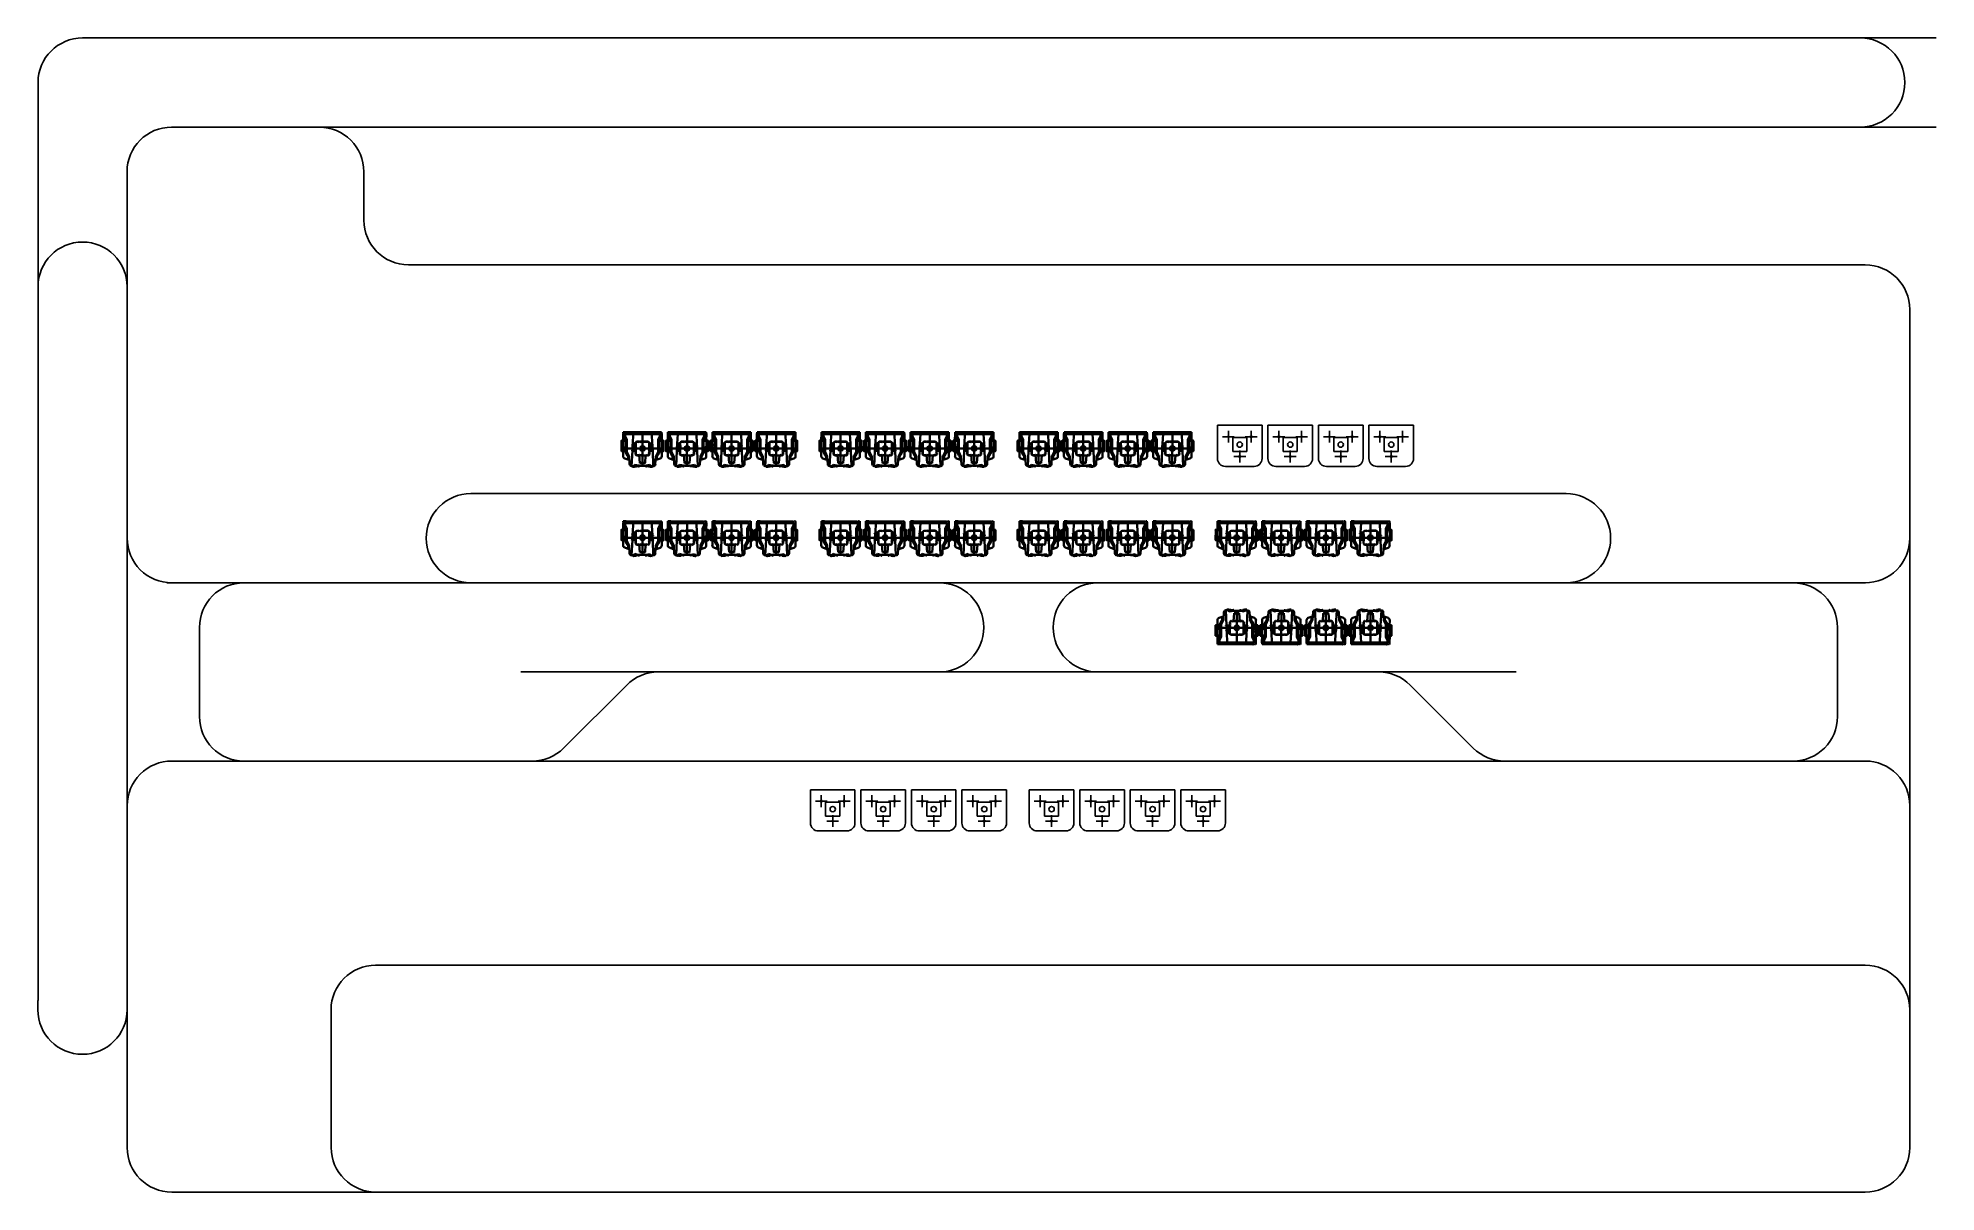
# Model space of a CAD drawing. Header units: millimetres. Extents: x 4704 to 48062, y 21791 to 33441.
# Drawn here: x 4704 to 23869, y 21791 to 33441 of the extents above; entities outside this region: 1.
import ezdxf
from ezdxf.lldxf.tags import DXFTag

# ---------------------------------------------------------------- set-up
doc = ezdxf.new("R2010")
doc.units = ezdxf.units.MM
doc.header["$LTSCALE"] = 20
for name, color, linetype in [('cl', 7, 'Continuous'), ('D103-64077A', 7, 'Continuous'), ('E3Z-R61_2M_OMI_O', 7, 'Continuous'), ('STBEQ', 7, 'Continuous')]:
    doc.layers.add(name, color=color, linetype=linetype)
tags = doc.linetypes.add('CENTER2', pattern=[28.575, 19.05, -3.175, 3.175, -3.175]).pattern_tags.tags
tags[10:11] = [DXFTag(74, 4), DXFTag(75, 0), DXFTag(340, '0'), DXFTag(46, 0.0), DXFTag(50, 0.0), DXFTag(44, 0.0), DXFTag(45, 0.0)]
tags[8:9] = [DXFTag(74, 4), DXFTag(75, 0), DXFTag(340, '0'), DXFTag(46, 0.0), DXFTag(50, 0.0), DXFTag(44, 0.0), DXFTag(45, 0.0)]
tags[6:7] = [DXFTag(74, 4), DXFTag(75, 0), DXFTag(340, '0'), DXFTag(46, 0.0), DXFTag(50, 0.0), DXFTag(44, 0.0), DXFTag(45, 0.0)]
tags[4:5] = [DXFTag(74, 4), DXFTag(75, 0), DXFTag(340, '0'), DXFTag(46, 0.0), DXFTag(50, 0.0), DXFTag(44, 0.0), DXFTag(45, 0.0)]

# ---------------------------------------------------------------- blocks, each defined once
blk = doc.blocks.new('DOUBLE BRANCH P')
at = {"color": 1}
for p, q in [((4953, 1463), (4953, 603)), ((5853, 1463), (5853, 603))]:
    blk.add_line(p, q, dxfattribs=at)
blk.add_arc((5403, 1368), 450, 180, 0, dxfattribs=at)
blk = doc.blocks.new('CURVE OUT')
at = {"color": 1}
for p, q in [((4076, 1305), (4171, 1305)), ((3626, 855), (3626, 760))]:
    blk.add_line(p, q, dxfattribs=at)
blk.add_arc((4076, 855), 450, 90, 180, dxfattribs=at)
blk = doc.blocks.new('CURVE IN')
at = {"color": 1}
for p, q in [((4153, 1410), (4248, 1410)), ((3703, 960), (3703, 865))]:
    blk.add_line(p, q, dxfattribs=at)
blk.add_arc((4153, 960), 450, 90, 180, dxfattribs=at)
blk = doc.blocks.new('BRANCH R')
at = {"color": 1}
for p, q in [((6113, 1309), (5253, 1309)), ((5798, 859), (5798, 764))]:
    blk.add_line(p, q, dxfattribs=at)
blk.add_arc((5348, 859), 450, 0, 90, dxfattribs=at)
blk = doc.blocks.new('BRANCH L')
at = {"color": 1}
for p, q in [((3562, 1309), (4422, 1309)), ((3877, 859), (3877, 764))]:
    blk.add_line(p, q, dxfattribs=at)
blk.add_arc((4327, 859), 450, 90, 180, dxfattribs=at)
blk = doc.blocks.new('DOUBLE BRANCH V L')
at = {"color": 1}
for p, q in [((4454, 1544), (4454, 684)), ((5729, 999), (4856, 999)), ((5184, 549), (5184, 454))]:
    blk.add_line(p, q, dxfattribs=at)
for centre, start, end in [((4904, 1449), 180, 270.2546), ((5634, 549), 90, 180)]:
    blk.add_arc(centre, 450, start, end, dxfattribs=at)
blk = doc.blocks.new('DOUBLE BRANCH V R')
at = {"color": 1}
for p, q in [((58493, -2612), (58493, -3472)), ((57218, -3157), (58047, -3157)), ((57763, -3607), (57763, -3702))]:
    blk.add_line(p, q, dxfattribs=at)
for centre, start, end in [((58043, -2707), 269.7454, 0), ((57313, -3607), 0, 90)]:
    blk.add_arc(centre, 450, start, end, dxfattribs=at)
blk = doc.blocks.new('BRANCH N-R')
at = {"color": 1}
for p, q in [((9044, 1412), (10546, 1412)), ((10114, 644), (9477, 1280)), ((10546, 512), (9044, 512))]:
    blk.add_line(p, q, dxfattribs=at)
for centre, start, end in [((9159, 962), 45, 90), ((10432, 962), 225, 270)]:
    blk.add_arc(centre, 450, start, end, dxfattribs=at)
blk = doc.blocks.new('DOUBLE BRANCH 4CH')
at = {"color": 1}
for p, q in [((4258, 1977), (4258, 187)), ((5158, 1977), (5158, 187))]:
    blk.add_line(p, q, dxfattribs=at)
for centre, start, end in [((4708, 1882), 180, 0), ((4708, 282), 0, 180)]:
    blk.add_arc(centre, 450, start, end, dxfattribs=at)
blk = doc.blocks.new('asdf234sd34')
at = {"color": 1}
for p, q in [((139319, 8315), (138229, 8315)), ((139224, 7415), (139319, 7415))]:
    blk.add_line(p, q, dxfattribs=at)
blk.add_arc((139224, 7865), 450, 90, 270, dxfattribs=at)
blk = doc.blocks.new('BRANCH N-L')
at = {"color": 1}
for p, q in [((6634, 1504), (5132, 1504)), ((5565, 736), (6202, 1372)), ((5132, 604), (6634, 604))]:
    blk.add_line(p, q, dxfattribs=at)
for centre, start, end in [((6520, 1054), 90, 135), ((5247, 1054), 270, 315)]:
    blk.add_arc(centre, 450, start, end, dxfattribs=at)
blk = doc.blocks.new('RAIL LINE V1')
at = {"color": 1}
for p, q in [((115902, 27622), (98142, 27622)), ((97597, 25877), (97597, 27077)), ((99042, 26722), (100842, 26722)), ((115902, 26722), (101202, 26722)), ((98497, 26177), (98497, 25877)), ((100887, 26177), (100887, 25877)), ((101432, 25332), (115952, 25332)), ((97597, 17907), (97597, 25017)), ((98497, 25017), (98497, 22667)), ((116497, 24787), (116497, 22667)), ((112932, 23022), (102062, 23022)), ((99772, 22122), (100972, 22122)), ((106602, 22122), (102062, 22122)), ((108392, 22122), (112932, 22122)), ((114022, 22122), (115222, 22122)), ((98497, 21807), (98497, 20637)), ((116497, 21807), (116497, 20637)), ((99227, 20867), (99227, 21577)), ((115767, 21577), (115767, 20867)), ((103974, 21222), (106602, 21222)), ((108392, 21222), (111020, 21222)), ((99772, 20322), (102472, 20322)), ((111020, 20322), (103974, 20322)), ((112522, 20322), (115222, 20322)), ((98497, 17907), (98497, 19777)), ((116497, 19777), (116497, 18577)), ((101102, 18262), (115952, 18262)), ((100557, 17717), (100557, 16517)), ((116497, 17717), (116497, 16517)), ((98497, 16817), (98497, 16517)), ((99042, 15972), (100242, 15972)), ((101102, 15972), (115952, 15972))]:
    blk.add_line(p, q, dxfattribs=at)
for name, p in [('CURVE OUT', (93971, 26317)), ('CURVE IN', (94793, 25312)), ('BRANCH R', (95089, 25413)), ('DOUBLE BRANCH V L', (94043, 21123)), ('DOUBLE BRANCH V R', (58004, 25279)), ('BRANCH N-L', (97339, 19718)), ('BRANCH N-R', (101975, 19810)), ('CURVE IN', (96853, 16852))]:
    blk.add_blockref(name, p)
for name, p, rotation in [('DOUBLE BRANCH P', (117365, 21769), 90), ('DOUBLE BRANCH P', (103450, 26480), 180), ('CURVE OUT', (102192, 21706), 90), ('CURVE OUT', (115191, 28957), 270), ('asdf234sd34', (252250, 30437), 180), ('DOUBLE BRANCH 4CH', (106415, 26380), 270), ('DOUBLE BRANCH V R', (156990, 17165), 180), ('DOUBLE BRANCH V L', (120951, 21321), 180), ('BRANCH L', (115188, 22139), 270), ('CURVE IN', (99907, 12268), 90), ('BRANCH R', (106355, 17281), 180), ('CURVE OUT', (120122, 17277), 180)]:
    blk.add_blockref(name, p, dxfattribs=dict(rotation=rotation))
at = {"xscale": -1}
for p, rotation in [((-37257, 30437), 180), ((90181, -121412), 270)]:
    blk.add_blockref('asdf234sd34', p, dxfattribs=dict(at, rotation=rotation))
blk = doc.blocks.new('A$C00732EA3')
at = {"color": 3, "linetype": 'Continuous', "lineweight": 35}
for p, q in [((-262, -227), (-235, -185)), ((-260, -158), (-259, -157)), ((-257, -159), (-260, -158)), ((-233, -186), (-260, -229)), ((-259, -157), (-257, -159)), ((-259, -159), (-257, -160)), ((-256, -158), (-258, -157)), ((-257, -160), (-257, -159)), ((-257, -159), (-257, -159)), ((-257, -159), (-257, -159)), ((-257, -159), (-256, -159)), ((-257, -159), (-257, -159)), ((-256, -160), (-257, -160)), ((-257, -160), (-257, -160)), ((-257, -160), (-257, -160)), ((-257, -160), (-257, -160)), ((-257, -160), (-257, -160)), ((-257, -160), (-257, -160)), ((-257, -160), (-257, -160)), ((-257, -160), (-257, -161)), ((-257, -161), (-256, -161)), ((-256, -159), (-256, -158)), ((-256, -159), (-256, -159)), ((-256, -159), (-256, -159)), ((-256, -159), (-255, -159)), ((-255, -159), (-256, -159)), ((-256, -159), (-256, -159)), ((-256, -159), (-256, -159)), ((-256, -159), (-256, -159)), ((-256, -161), (-256, -160)), ((-256, -160), (-256, -160)), ((-256, -161), (-254, -162)), ((-255, -161), (-256, -161)), ((-255, -161), (-256, -161)), ((-256, -161), (-256, -161)), ((-256, -161), (-256, -161)), ((-256, -161), (-256, -161)), ((-255, -159), (-254, -159)), ((-254, -159), (-255, -160)), ((-255, -159), (-255, -160)), ((-254, -160), (-255, -159)), ((-255, -159), (-255, -159)), ((-255, -159), (-255, -159)), ((-255, -160), (-255, -161)), ((-255, -160), (-255, -160)), ((-255, -161), (-255, -161)), ((-253, -157), (-254, -159)), ((-254, -162), (-254, -162)), ((-254, -162), (-253, -162)), ((-252, -156), (-253, -157)), ((-253, -161), (-252, -160)), ((-253, -162), (-253, -161)), ((-251, -154), (-252, -156)), ((-252, -159), (-247, -159)), ((-252, -160), (-251, -159)), ((-250, -153), (-251, -154)), ((-251, -157), (-250, -155)), ((-251, -159), (-251, -157)), ((-232, -123), (-250, -153)), ((-249, -154), (-250, -153)), ((-250, -155), (-249, -154)), ((-229, -122), (-249, -154)), ((-240, -129), (-244, -135)), ((-243, -138), (-242, -139)), ((-239, -128), (-240, -128)), ((-240, -128), (-240, -129)), ((-240, -129), (-239, -131)), ((-240, -129), (-240, -129)), ((-240, -129), (-240, -129)), ((-240, -129), (-240, -129)), ((-240, -129), (-240, -129)), ((-235, -121), (-239, -127)), ((-237, -128), (-239, -127)), ((-239, -127), (-239, -127)), ((-239, -127), (-239, -128)), ((-239, -131), (-239, -130)), ((-239, -130), (-239, -130)), ((-239, -130), (-238, -130)), ((-238, -119), (-235, -121)), ((-237, -119), (-238, -119)), ((-238, -119), (-238, -119)), ((-238, -129), (-237, -128)), ((-238, -130), (-238, -129)), ((-238, -129), (-238, -129)), ((-238, -130), (-238, -130)), ((-236, -118), (-237, -118)), ((-237, -118), (-237, -119)), ((-233, -122), (-237, -128)), ((-237, -128), (-237, -128)), ((-235, -115), (-236, -117)), ((-236, -117), (-236, -118)), ((-234, -114), (-235, -115)), ((-235, -121), (-231, -115)), ((-232, -123), (-235, -121)), ((-235, -185), (-235, -185)), ((-235, -185), (-235, -185)), ((-235, -185), (-235, -185)), ((-235, -185), (-234, -185)), ((-233, -113), (-234, -114)), ((-234, -185), (-234, -185)), ((-234, -185), (-234, -185)), ((-234, -185), (-233, -186)), ((-232, -110), (-233, -111)), ((-233, -111), (-233, -113)), ((-233, -186), (-164, -221)), ((-233, -186), (-233, -186)), ((-231, -109), (-232, -110)), ((-230, -108), (-231, -109)), ((-231, -114), (-231, -115)), ((-227, -116), (-231, -114)), ((-227, -116), (-231, -121)), ((-231, -121), (-229, -122)), ((-230, -107), (-229, -106)), ((-230, -107), (-224, -111)), ((-230, -107), (-230, -107)), ((-230, -107), (-230, -108)), ((-230, -107), (-230, -107)), ((-230, -107), (-230, -107)), ((-230, -107), (-230, -107)), ((-229, -105), (-226, -101)), ((-229, -105), (-223, -109)), ((-229, -106), (-229, -105)), ((-229, -106), (-229, -106)), ((-229, -106), (-229, -106)), ((-229, -106), (-229, -106)), ((-226, -115), (-227, -116)), ((-215, -97), (-226, -115)), ((-220, -105), (-226, -101)), ((-226, -101), (-220, -105)), ((-226, -101), (-226, -101)), ((-226, -115), (-226, -115)), ((-226, -115), (-222, -133)), ((-89, -185), (-215, -97)), ((-119, -128), (-189, -90)), ((-151, -111), (-150, -111)), ((-147, -106), (-150, -111)), ((-150, -111), (-150, -111)), ((-114, -80), (-147, -106)), ((-134, -116), (-136, -119)), ((-130, -108), (-134, -116)), ((-130, -108), (-130, -108)), ((-130, -108), (-130, -108)), ((-130, -108), (-129, -109)), ((-129, -109), (-129, -109)), ((-129, -109), (-128, -109)), ((-129, -123), (-124, -112)), ((-128, -109), (-128, -109)), ((-128, -109), (-127, -110)), ((-127, -110), (-126, -110)), ((-126, -110), (-126, -111)), ((-126, -111), (-125, -111)), ((-125, -111), (-124, -112)), ((-124, -112), (-124, -112)), ((-113, -119), (-124, -112)), ((-69, -133), (-119, -128)), ((-66, -123), (-113, -119)), ((-105, -212), (-91, -189)), ((-91, -189), (-86, -181)), ((-39, -226), (-91, -189)), ((-85, -182), (-87, -185)), ((-87, -185), (-70, -197)), ((-86, -181), (-85, -180)), ((-86, -181), (-85, -182)), ((-86, -181), (-86, -181)), ((-85, -182), (-86, -181)), ((-42, -106), (-85, -79)), ((-84, -180), (-85, -180)), ((-84, -180), (-85, -182)), ((-85, -182), (-85, -182)), ((-85, -182), (-85, -182)), ((-85, -182), (-85, -182)), ((-85, -182), (-85, -182)), ((-85, -182), (-85, -182)), ((-85, -182), (-85, -182)), ((-85, -182), (-85, -182)), ((-85, -182), (-85, -182)), ((38, -200), (-69, -133)), ((-63, -126), (-68, -133)), ((-63, -126), (-68, -133)), ((-67, -133), (-62, -125)), ((-62, -126), (-67, -134)), ((-62, -125), (-66, -123)), ((-63, -125), (-63, -126)), ((-62, -125), (-63, -125)), ((-63, -125), (-63, -126)), ((-63, -125), (-63, -125)), ((-63, -126), (-63, -126)), ((-62, -125), (-62, -125)), ((-62, -125), (-62, -125)), ((-62, -125), (-62, -125)), ((-62, -125), (-62, -125)), ((-62, -125), (-62, -126)), ((-62, -125), (-56, -129)), ((-62, -125), (-62, -125)), ((-62, -126), (-62, -126)), ((-62, -126), (-62, -126)), ((-62, -126), (-62, -126)), ((-56, -129), (-62, -126)), ((-61, -137), (-56, -129)), ((-60, -138), (-56, -129)), ((-54, -130), (-59, -139)), ((-33, -91), (-57, -128)), ((-54, -124), (-57, -122)), ((-56, -129), (-32, -91)), ((-56, -129), (-54, -130)), ((-56, -129), (-56, -129)), ((-14, -156), (-55, -130)), ((-32, -94), (-54, -130)), ((-54, -130), (-14, -155)), ((-53, -131), (-36, -102)), ((45, -160), (-39, -108)), ((48, -155), (-36, -102)), ((-34, -99), (-30, -92)), ((-32, -91), (-31, -92)), ((-32, -91), (-32, -91)), ((-32, -91), (-32, -91)), ((-32, -91), (-32, -91)), ((-32, -91), (-32, -91)), ((-32, -91), (-32, -91)), ((-32, -91), (-32, -91)), ((-32, -91), (-32, -91)), ((-32, -91), (-32, -91)), ((-30, -91), (-32, -91)), ((-30, -92), (-30, -91)), ((-30, -92), (-30, -91)), ((-30, -91), (-30, -91)), ((-30, -91), (-30, -91)), ((-30, -91), (-30, -91)), ((54, -145), (-30, -92)), ((-30, -92), (-30, -92)), ((-30, -92), (-30, -92)), ((-30, -92), (-30, -92)), ((-30, -92), (-30, -92)), ((-19, -164), (-14, -156)), ((-18, -164), (-14, -155)), ((-12, -156), (-17, -165)), ((-14, -156), (-14, -155)), ((-14, -155), (-12, -156)), ((28, -182), (-13, -157)), ((-12, -156), (29, -182)), ((22, -178), (22, -178)), ((23, -190), (28, -182)), ((24, -191), (29, -182)), ((30, -183), (25, -192)), ((28, -182), (29, -182)), ((29, -182), (30, -183)), ((30, -183), (56, -199)), ((55, -199), (30, -183)), ((31, -184), (55, -146)), ((50, -152), (31, -183)), ((35, -182), (31, -184)), ((32, -184), (35, -182)), ((35, -182), (33, -185)), ((34, -185), (46, -165)), ((42, -182), (38, -188)), ((39, -188), (43, -190)), ((41, -189), (43, -186)), ((52, -188), (42, -182)), ((60, -197), (43, -186)), ((43, -191), (43, -191)), ((46, -165), (58, -148)), ((48, -155), (54, -145)), ((48, -155), (48, -155)), ((108, -200), (48, -162)), ((51, -191), (52, -189)), ((79, -194), (51, -191)), ((55, -145), (54, -145)), ((55, -146), (55, -145)), ((55, -145), (55, -145)), ((55, -145), (55, -145)), ((55, -145), (55, -145)), ((55, -145), (55, -145)), ((57, -146), (55, -145)), ((55, -145), (55, -145)), ((55, -145), (55, -145)), ((55, -145), (55, -145)), ((55, -145), (55, -145)), ((55, -145), (55, -145)), ((55, -145), (55, -145)), ((55, -145), (55, -145)), ((55, -146), (58, -148)), ((55, -146), (55, -146)), ((55, -146), (55, -146)), ((55, -146), (55, -146)), ((-333, -271), (-330, -267)), ((-333, -271), (-327, -275)), ((-333, -271), (-327, -275)), ((-333, -271), (-333, -271)), ((-321, -265), (-332, -283)), ((-332, -283), (-198, -359)), ((-330, -267), (-330, -266)), ((-330, -266), (-330, -266)), ((-330, -266), (-329, -266)), ((-330, -267), (-324, -271)), ((-330, -267), (-330, -267)), ((-330, -267), (-330, -267)), ((-329, -265), (-328, -264)), ((-329, -266), (-329, -265)), ((-329, -265), (-329, -265)), ((-323, -269), (-329, -266)), ((-329, -266), (-329, -266)), ((-329, -266), (-329, -266)), ((-329, -266), (-329, -266)), ((-328, -264), (-327, -263)), ((-327, -261), (-326, -260)), ((-327, -263), (-327, -261)), ((-327, -310), (-262, -356)), ((-326, -260), (-325, -259)), ((-325, -259), (-324, -257)), ((-324, -257), (-323, -256)), ((-323, -255), (-322, -254)), ((-319, -255), (-323, -261)), ((-323, -256), (-323, -255)), ((-323, -262), (-323, -261)), ((-320, -264), (-323, -262)), ((-319, -255), (-322, -253)), ((-322, -254), (-322, -253)), ((-322, -253), (-322, -253)), ((-322, -254), (-322, -254)), ((-303, -261), (-321, -265)), ((-321, -265), (-320, -264)), ((-321, -265), (-321, -265)), ((-320, -264), (-317, -259)), ((-319, -255), (-315, -249)), ((-316, -257), (-319, -255)), ((-317, -256), (-314, -250)), ((-317, -259), (-315, -260)), ((-316, -257), (-297, -227)), ((-315, -260), (-295, -228)), ((-315, -248), (-314, -247)), ((-315, -249), (-315, -248)), ((-315, -248), (-315, -248)), ((-314, -250), (-315, -249)), ((-314, -246), (-310, -240)), ((-314, -246), (-312, -247)), ((-314, -247), (-314, -246)), ((-314, -246), (-314, -246)), ((-314, -247), (-314, -247)), ((-314, -247), (-314, -247)), ((-314, -247), (-314, -247)), ((-313, -249), (-314, -250)), ((-312, -248), (-313, -249)), ((-313, -249), (-313, -249)), ((-313, -249), (-313, -249)), ((-312, -247), (-312, -247)), ((-312, -247), (-312, -248)), ((-312, -248), (-312, -248)), ((-312, -248), (-312, -248)), ((-307, -240), (-305, -241)), ((-294, -340), (-303, -382)), ((-297, -217), (-295, -219)), ((-296, -217), (-297, -217)), ((-294, -219), (-297, -218)), ((-297, -227), (-296, -226)), ((-295, -228), (-297, -227)), ((-294, -218), (-296, -217)), ((-296, -226), (-295, -224)), ((-295, -216), (-293, -218)), ((-295, -219), (-294, -218)), ((-295, -219), (-294, -219)), ((-295, -224), (-294, -223)), ((-294, -227), (-295, -228)), ((-293, -218), (-294, -218)), ((-294, -218), (-294, -218)), ((-294, -218), (-294, -218)), ((-294, -218), (-294, -218)), ((-294, -220), (-294, -219)), ((-294, -219), (-294, -219)), ((-294, -219), (-294, -219)), ((-294, -219), (-294, -219)), ((-294, -219), (-294, -219)), ((-294, -219), (-293, -220)), ((-293, -220), (-294, -220)), ((-294, -220), (-294, -220)), ((-294, -220), (-294, -220)), ((-294, -220), (-294, -220)), ((-294, -220), (-294, -220)), ((-294, -223), (-293, -221)), ((-293, -225), (-294, -227)), ((-291, -335), (-294, -340)), ((-293, -219), (-293, -218)), ((-293, -218), (-293, -218)), ((-293, -218), (-293, -218)), ((-293, -218), (-293, -218)), ((-293, -218), (-293, -218)), ((-293, -218), (-293, -218)), ((-293, -218), (-292, -218)), ((-293, -220), (-292, -219)), ((-292, -219), (-293, -219)), ((-293, -219), (-293, -219)), ((-293, -221), (-293, -220)), ((-293, -221), (-293, -220)), ((-293, -220), (-293, -220)), ((-293, -220), (-293, -220)), ((-293, -220), (-292, -220)), ((-292, -224), (-293, -225)), ((-292, -218), (-292, -219)), ((-292, -219), (-290, -220)), ((-292, -219), (-292, -219)), ((-292, -219), (-292, -219)), ((-292, -219), (-292, -219)), ((-292, -219), (-292, -219)), ((-291, -221), (-292, -222)), ((-292, -222), (-292, -224)), ((-290, -221), (-291, -221)), ((-290, -220), (-290, -220)), ((-290, -220), (-290, -221)), ((-280, -348), (-285, -355)), ((-285, -355), (-285, -355)), ((-285, -355), (-284, -355)), ((-284, -355), (-284, -355)), ((-284, -355), (-284, -356)), ((-284, -356), (-283, -356)), ((-283, -356), (-283, -356)), ((-283, -356), (-282, -357)), ((-282, -357), (-281, -357)), ((-281, -357), (-281, -358)), ((-281, -358), (-280, -358)), ((-278, -345), (-280, -348)), ((-280, -358), (-279, -359)), ((-279, -359), (-278, -359)), ((-272, -349), (-278, -359)), ((-268, -366), (-278, -359)), ((-244, -407), (-268, -366)), ((-261, -227), (-262, -227)), ((-262, -227), (-262, -227)), ((-262, -227), (-262, -227)), ((-262, -356), (-236, -399)), ((-261, -228), (-261, -227)), ((-260, -228), (-261, -228)), ((-261, -228), (-261, -228)), ((-260, -229), (-260, -228)), ((-260, -228), (-260, -228)), ((-200, -274), (-260, -229)), ((-213, -294), (-215, -297)), ((-215, -297), (-211, -313)), ((-206, -292), (-213, -294)), ((-211, -297), (-212, -297)), ((-212, -297), (-208, -311)), ((-202, -294), (-211, -297)), ((-211, -313), (-191, -325)), ((-208, -311), (-191, -322)), ((-187, -252), (-207, -284)), ((-207, -284), (-206, -292)), ((-185, -254), (-204, -285)), ((-204, -285), (-202, -294)), ((-200, -363), (-201, -364)), ((-200, -365), (-201, -364)), ((-195, -354), (-200, -363)), ((-200, -363), (-199, -363)), ((-199, -364), (-200, -363)), ((-200, -363), (-200, -363)), ((-200, -365), (-199, -364)), ((-199, -363), (-197, -360)), ((-199, -363), (-199, -363)), ((-199, -363), (-199, -364)), ((-199, -364), (-199, -364)), ((-199, -364), (-199, -364)), ((-199, -364), (-199, -364)), ((-199, -364), (-199, -364)), ((-199, -364), (-199, -364)), ((-199, -364), (-199, -364)), ((-197, -360), (-179, -371)), ((-195, -354), (-181, -332)), ((-139, -386), (-195, -354)), ((-191, -322), (-182, -321)), ((-191, -325), (-184, -324)), ((-179, -249), (-187, -252)), ((-176, -251), (-185, -254)), ((-184, -324), (-181, -332)), ((-182, -321), (-179, -330)), ((-181, -332), (-166, -341)), ((-179, -371), (-181, -375)), ((-181, -375), (-180, -376)), ((-171, -226), (-180, -242)), ((-180, -242), (-179, -249)), ((-177, -371), (-180, -376)), ((-179, -330), (-165, -338)), ((-177, -371), (-179, -371)), ((-169, -229), (-177, -242)), ((-177, -242), (-176, -251)), ((-177, -371), (-160, -381)), ((-163, -224), (-171, -226)), ((-160, -226), (-169, -229)), ((-166, -341), (-158, -340)), ((-165, -338), (-156, -337)), ((-152, -197), (-164, -216)), ((-164, -216), (-163, -224)), ((-163, -386), (-160, -381)), ((-150, -199), (-161, -217)), ((-161, -217), (-160, -226)), ((-159, -382), (-161, -387)), ((-159, -382), (-160, -381)), ((-159, -382), (-143, -390)), ((-158, -340), (-156, -348)), ((-156, -337), (-153, -346)), ((-156, -348), (-111, -376)), ((-153, -346), (-110, -373)), ((-135, -193), (-152, -197)), ((-136, -196), (-150, -199)), ((-93, -223), (-136, -196)), ((-91, -221), (-135, -193)), ((-125, -383), (-133, -395)), ((-129, -379), (-122, -369)), ((-122, -369), (-128, -380)), ((-128, -380), (-124, -383)), ((-124, -383), (-128, -380)), ((-128, -380), (-128, -380)), ((-128, -380), (-128, -380)), ((-128, -380), (-128, -380)), ((-128, -380), (-128, -380)), ((-128, -380), (-128, -380)), ((-128, -380), (-128, -380)), ((-128, -380), (-128, -380)), ((-128, -380), (-128, -380)), ((-124, -383), (-117, -372)), ((-124, -383), (-124, -383)), ((-124, -383), (-124, -383)), ((-124, -383), (-124, -383)), ((-124, -383), (-124, -383)), ((-124, -383), (-124, -383)), ((-124, -383), (-124, -383)), ((-124, -383), (-124, -383)), ((-124, -383), (-124, -383)), ((-124, -383), (-123, -383)), ((-117, -372), (-123, -383)), ((-123, -383), (-123, -383)), ((-123, -383), (-123, -383)), ((-123, -383), (-123, -383)), ((-123, -383), (-123, -383)), ((-123, -383), (-123, -383)), ((-123, -383), (-123, -383)), ((-123, -383), (-123, -383)), ((-111, -376), (-94, -372)), ((-110, -373), (-96, -369)), ((-96, -369), (-69, -326)), ((-94, -372), (-66, -327)), ((-90, -232), (-93, -223)), ((-88, -228), (-91, -221)), ((-81, -231), (-90, -232)), ((-80, -227), (-88, -228)), ((87, -223), (-87, -500)), ((-38, -257), (-81, -231)), ((-36, -256), (-80, -227)), ((-71, -317), (-62, -314)), ((-69, -326), (-71, -317)), ((-70, -197), (-67, -192)), ((-68, -198), (-70, -197)), ((104, -234), (-70, -511)), ((-68, -198), (-65, -193)), ((-68, -198), (-52, -209)), ((-67, -192), (-65, -193)), ((-67, -319), (-60, -317)), ((-66, -327), (-67, -319)), ((-62, -314), (-53, -301)), ((-60, -317), (-50, -302)), ((-55, -292), (-46, -289)), ((-53, -301), (-55, -292)), ((-49, -205), (-52, -209)), ((-51, -210), (-52, -209)), ((-51, -210), (-48, -206)), ((-51, -210), (-37, -220)), ((-51, -294), (-44, -292)), ((-50, -302), (-51, -294)), ((-49, -205), (-48, -206)), ((-47, -249), (-40, -238)), ((-40, -238), (-46, -249)), ((-46, -289), (-35, -272)), ((-44, -292), (-32, -272)), ((-41, -252), (-35, -241)), ((-34, -242), (-41, -252)), ((-40, -238), (-40, -238)), ((-35, -241), (-40, -238)), ((-39, -238), (-40, -238)), ((-36, -222), (-39, -226)), ((-39, -238), (-35, -241)), ((-39, -238), (-39, -238)), ((-39, -238), (-39, -238)), ((-39, -238), (-39, -238)), ((-39, -238), (-39, -238)), ((-39, -238), (-39, -238)), ((-39, -238), (-39, -238)), ((-39, -238), (-39, -238)), ((-35, -272), (-38, -257)), ((-33, -216), (-37, -220)), ((-36, -221), (-37, -220)), ((-36, -221), (-30, -226)), ((-36, -221), (-36, -221)), ((-36, -221), (-36, -222)), ((-35, -221), (-36, -221)), ((-32, -272), (-36, -256)), ((-32, -216), (-35, -221)), ((-27, -228), (-35, -240)), ((-35, -241), (-35, -241)), ((-35, -241), (-35, -241)), ((-35, -241), (-35, -241)), ((-35, -241), (-35, -242)), ((-35, -241), (-35, -241)), ((-35, -241), (-35, -241)), ((-35, -241), (-35, -241)), ((-35, -241), (-35, -241)), ((-35, -241), (-35, -241)), ((-35, -241), (-35, -241)), ((-35, -241), (-35, -241)), ((-35, -241), (-35, -241)), ((-35, -242), (-35, -242)), ((-35, -242), (-34, -242)), ((-34, -242), (-34, -242)), ((-34, -242), (-34, -242)), ((-33, -216), (-32, -216)), ((50, -282), (-27, -228)), ((76, -204), (38, -200)), ((54, -201), (55, -199)), ((55, -199), (55, -199)), ((55, -199), (56, -199)), ((55, -201), (56, -200)), ((56, -199), (56, -199)), ((56, -199), (56, -199)), ((56, -199), (56, -199)), ((56, -199), (56, -199)), ((56, -199), (56, -200)), ((56, -200), (56, -200)), ((57, -202), (60, -197)), ((92, -214), (76, -204)), ((86, -199), (79, -194)), ((86, -199), (81, -207)), ((86, -199), (87, -199)), ((87, -199), (88, -200)), ((87, -211), (92, -202)), ((87, -223), (89, -220)), ((104, -234), (87, -223)), ((88, -200), (90, -201)), ((89, -220), (90, -218)), ((90, -201), (91, -201)), ((90, -218), (92, -215)), ((91, -201), (91, -202)), ((91, -202), (92, -202)), ((92, -202), (92, -202)), ((92, -202), (92, -202)), ((92, -215), (94, -212)), ((94, -212), (95, -210)), ((95, -210), (97, -207)), ((97, -207), (98, -205)), ((98, -205), (99, -203)), ((99, -203), (100, -202)), ((100, -202), (101, -200)), ((101, -200), (102, -199)), ((102, -199), (102, -198)), ((102, -198), (103, -198)), ((103, -198), (120, -208)), ((103, -198), (103, -198)), ((106, -231), (104, -234)), ((107, -228), (106, -231)), ((109, -225), (107, -228)), ((111, -223), (109, -225)), ((112, -220), (111, -223)), ((114, -218), (112, -220)), ((115, -216), (114, -218)), ((116, -214), (115, -216)), ((117, -212), (116, -214)), ((118, -211), (117, -212)), ((119, -210), (118, -211)), ((120, -209), (119, -209)), ((119, -209), (119, -210)), ((120, -208), (120, -209)), ((-292, -408), (-249, -435)), ((-258, -450), (-235, -412)), ((-234, -413), (-258, -451)), ((-258, -451), (-256, -452)), ((-258, -451), (-258, -451)), ((-258, -451), (-258, -451)), ((-258, -451), (-258, -451)), ((-258, -451), (-258, -451)), ((-258, -451), (-258, -451)), ((-258, -451), (-258, -451)), ((-258, -451), (-258, -451)), ((-258, -451), (-258, -451)), ((-257, -452), (-258, -451)), ((-257, -452), (-257, -452)), ((-256, -452), (-257, -452)), ((-257, -452), (-257, -452)), ((-257, -452), (-257, -452)), ((-257, -452), (-257, -452)), ((-257, -452), (-257, -452)), ((-252, -445), (-256, -453)), ((-256, -453), (-256, -452)), ((-256, -452), (-256, -452)), ((-172, -505), (-256, -453)), ((-256, -453), (-256, -453)), ((-255, -450), (-232, -414)), ((-166, -495), (-250, -443)), ((-231, -414), (-249, -443)), ((-246, -437), (-162, -490)), ((-240, -409), (-244, -407)), ((-238, -417), (-241, -415)), ((-235, -400), (-240, -407)), ((-240, -408), (-235, -400)), ((-235, -400), (-240, -407)), ((-240, -407), (-240, -408)), ((-240, -407), (-240, -408)), ((-240, -407), (-240, -407)), ((-240, -409), (-240, -408)), ((-240, -408), (-240, -408)), ((-240, -408), (-240, -408)), ((-240, -408), (-240, -408)), ((-240, -408), (-240, -408)), ((-240, -408), (-240, -408)), ((-240, -408), (-240, -408)), ((-240, -408), (-240, -408)), ((-239, -409), (-240, -409)), ((-234, -413), (-240, -409)), ((-240, -409), (-240, -409)), ((-234, -401), (-239, -409)), ((-239, -409), (-239, -409)), ((-239, -409), (-234, -412)), ((-236, -399), (-129, -466)), ((-228, -404), (-234, -412)), ((-228, -405), (-234, -413)), ((-234, -412), (-234, -413)), ((-234, -413), (-233, -414)), ((-226, -406), (-233, -414)), ((-192, -439), (-233, -414)), ((-222, -420), (-233, -420)), ((-232, -413), (-191, -439)), ((-229, -422), (-218, -422)), ((-217, -423), (-227, -423)), ((-221, -422), (-221, -421)), ((-216, -429), (-215, -429)), ((-215, -424), (-215, -430)), ((-192, -439), (-186, -431)), ((-192, -439), (-190, -440)), ((-191, -439), (-192, -439)), ((-186, -431), (-191, -439)), ((-184, -432), (-190, -440)), ((-149, -466), (-190, -440)), ((-190, -440), (-149, -465)), ((-166, -495), (-172, -505)), ((-172, -506), (-172, -505)), ((-171, -506), (-172, -506)), ((-172, -506), (-172, -506)), ((-172, -506), (-172, -506)), ((-170, -505), (-171, -506)), ((-171, -506), (-171, -506)), ((-171, -506), (-171, -506)), ((-171, -506), (-171, -506)), ((-171, -506), (-171, -506)), ((-171, -506), (-171, -506)), ((-171, -506), (-171, -506)), ((-169, -507), (-171, -506)), ((-171, -506), (-171, -506)), ((-171, -506), (-171, -506)), ((-171, -506), (-171, -506)), ((-171, -506), (-171, -506)), ((-147, -467), (-170, -505)), ((-170, -505), (-168, -507)), ((-170, -505), (-170, -505)), ((-156, -489), (-168, -507)), ((-167, -498), (-147, -467)), ((-165, -495), (-166, -495)), ((-166, -495), (-166, -495)), ((-166, -495), (-166, -495)), ((-166, -495), (-166, -495)), ((-165, -495), (-165, -495)), ((-165, -495), (-165, -495)), ((-165, -495), (-165, -495)), ((-165, -495), (-165, -495)), ((-163, -386), (-161, -387)), ((-158, -492), (-98, -530)), ((-156, -461), (-156, -462)), ((-144, -469), (-156, -489)), ((-144, -457), (-149, -465)), ((-149, -466), (-143, -458)), ((-149, -465), (-149, -466)), ((-149, -466), (-148, -466)), ((-148, -466), (-142, -458)), ((-122, -483), (-148, -466)), ((-148, -466), (-122, -482)), ((-147, -472), (-147, -467)), ((-146, -468), (-147, -471)), ((-147, -471), (-145, -469)), ((-146, -395), (-143, -390)), ((-146, -395), (-145, -396)), ((-145, -396), (-142, -391)), ((-144, -478), (-140, -472)), ((-133, -484), (-144, -478)), ((-143, -391), (-142, -390)), ((-143, -391), (-143, -390)), ((-142, -391), (-143, -391)), ((-142, -390), (-139, -386)), ((-135, -394), (-142, -390)), ((-142, -390), (-142, -390)), ((-139, -473), (-136, -475)), ((-138, -474), (-139, -477)), ((-122, -488), (-139, -477)), ((-135, -475), (-135, -475)), ((-133, -395), (-50, -442)), ((-131, -482), (-133, -484)), ((-117, -506), (-132, -482)), ((-129, -466), (-109, -498)), ((-122, -482), (-121, -480)), ((-122, -482), (-121, -481)), ((-122, -482), (-122, -482)), ((-122, -482), (-122, -482)), ((-122, -482), (-122, -482)), ((-122, -482), (-122, -482)), ((-122, -482), (-122, -482)), ((-122, -482), (-122, -482)), ((-122, -482), (-122, -482)), ((-122, -482), (-122, -482)), ((-119, -483), (-122, -488)), ((-109, -510), (-117, -506)), ((-109, -498), (-92, -509)), ((-109, -510), (-104, -502)), ((-109, -510), (-108, -511)), ((-108, -511), (-107, -512)), ((-107, -512), (-106, -512)), ((-106, -512), (-105, -513)), ((-105, -513), (-104, -514)), ((-104, -514), (-104, -514)), ((-104, -514), (-103, -514)), ((-103, -514), (-98, -506)), ((-103, -514), (-103, -514)), ((-103, -526), (-103, -525)), ((-103, -525), (-102, -525)), ((-86, -536), (-103, -526)), ((-102, -524), (-101, -523)), ((-102, -525), (-102, -524)), ((-101, -523), (-100, -522)), ((-100, -522), (-99, -520)), ((-99, -520), (-98, -518)), ((-98, -518), (-97, -516)), ((-97, -516), (-95, -514)), ((-95, -514), (-94, -511)), ((-94, -511), (-92, -509)), ((-92, -509), (-90, -506)), ((-90, -506), (-89, -503)), ((-89, -503), (-87, -500)), ((-87, -500), (-70, -511)), ((-85, -536), (-86, -536)), ((-86, -536), (-86, -536)), ((-84, -534), (-85, -535)), ((-85, -535), (-85, -536)), ((-83, -532), (-84, -534)), ((-82, -531), (-83, -532)), ((-81, -529), (-82, -531)), ((-80, -527), (-81, -529)), ((-78, -524), (-80, -527)), ((-77, -522), (-78, -524)), ((-75, -519), (-77, -522)), ((-73, -516), (-75, -519)), ((-72, -514), (-73, -516)), ((-70, -511), (-72, -514))]:
    blk.add_line(p, q, dxfattribs=at)
for radius in [24.5, 23.5, 6]:
    blk.add_circle((-123, -284), radius, dxfattribs=at)
for centre, radius, start, end in [((5, -365), 325, 134.3929, 161.4071), ((-259, -158), 0.5, 147.9, 237.9), ((-259, -158), 0.5, 57.9, 147.9), ((-256, -159), 0.495, 58.4671, 148.4557), ((-257, -160), 0.495, 147.3282, 237.3443), ((-242, -136), 2, 147.9, 237.9), ((-198, -108), 20, 61.2579, 147.9), ((-98, -317), 200, 78.4586, 94.6375), ((-98, -100), 25, 57.9, 127.9), ((-62, -125), 0.5, 57.9, 147.9), ((-62, -125), 0.499, 58.0039, 148.0169), ((-62, -126), 0.499, 58.0156, 148.0009), ((-63, -125), 1.47, 323.0771, 342.6881), ((-59, -126), 5, 59.9919, 78.4586), ((-157, -295), 200, 44.231, 57.7889), ((-32, -91), 1, 57.9, 147.9), ((-35, -95), 5.05, 55.0716, 66.4485), ((39, -188), 0.5, 57.9, 147.9), ((43, -191), 0.5, 352.3403, 57.9), ((52, -189), 0.5, 327.9, 57.9), ((50, -155), 10.1, 57.1768, 62.4286), ((55, -146), 1, 57.9, 63.1068), ((57, -147), 1, 330.7624, 57.9), ((57, -147), 1, 327.9, 330.7624), ((-315, -294), 20, 147.9, 234.5421), ((-308, -241), 2, 57.9, 147.9), ((-279, -387), 25, 167.9, 237.9), ((-296, -218), 0.5, 147.9, 237.9), ((-296, -217), 0.5, 57.9, 147.9), ((-294, -219), 0.495, 147.3412, 237.3303), ((-294, -218), 0.495, 58.4615, 148.4613), ((-83, -292), 200, 201.1625, 217.3414), ((106, -5), 442, 237.8666, 237.9315), ((-128, -380), 0.5, 147.9, 237.9), ((-124, -383), 0.5, 237.9, 327.9), ((-40, -238), 0.5, 57.9, 147.9), ((-35, -241), 0.5, 327.9, 57.9), ((-31, -228), 3, 327.9, 54.9865), ((54, -198), 1.47, 323.0824, 342.6828), ((55, -199), 0.5, 327.9, 57.9), ((-258, -451), 1, 147.9, 237.9), ((-255, -446), 5.05, 229.3549, 240.723), ((-238, -411), 5, 217.3414, 235.8081), ((-240, -408), 0.5, 147.9, 237.9), ((-239, -409), 0.499, 147.8016, 237.7851), ((-240, -408), 0.499, 147.7862, 237.8009), ((-241, -408), 1.47, 313.1105, 332.7177), ((-128, -249), 200, 238.0111, 251.569), ((-165, -497), 10.1, 233.3788, 238.6101), ((-170, -505), 1, 232.6932, 237.9), ((-169, -506), 1, 237.9, 325.0376), ((-169, -506), 1, 325.0376, 327.9), ((-139, -472), 0.5, 147.9, 237.9), ((-135, -474), 0.5, 237.9, 303.4597), ((-134, -391), 3, 240.8135, 327.9), ((-133, -484), 0.5, 237.9, 327.9), ((-122, -482), 0.5, 237.9, 327.9), ((-123, -482), 1.47, 313.1081, 332.7407), ((-93, -521), 10, 237.9, 263.7419)]:
    blk.add_arc(centre, radius, start, end, dxfattribs=at)
for centre, major_axis, ratio, start_param, end_param in [((-63, -126), (0.508, 0.116), 0.916331, 2.312561, 3.371134), ((-43, -112), (-11.5, -19.2), 0.040014, -4.113931, -3.902584), ((-24, -83), (-10.6, -16.9), 0.05, -0.968454, -0.83307), ((46, -165), (-10.6, -16.9), 0.05, 0.187811, 1.570796), ((35, -182), (-2.84, -2.65), 0.021696, -4.706627, -4.606094), ((-261, -462), (-10.6, -16.9), 0.05, 3.974663, 4.110046), ((-243, -432), (-12.3, -18.7), 0.040014, 0.760991, 0.972338), ((-239, -407), (0.116, -0.508), 0.916331, 2.912051, 3.970624), ((-157, -488), (-10.6, -16.9), 0.05, 1.570796, 2.953782), ((-147, -471), (-1.15, -3.71), 0.021696, 1.464502, 1.565035)]:
    blk.add_ellipse(centre, major_axis=major_axis, ratio=ratio, start_param=start_param, end_param=end_param, dxfattribs=at)
for points, knots in [([(-134, -116), (-134, -116), (-134, -116), (-134, -117), (-134, -118), (-134, -119), (-134, -120), (-134, -120)], [0, 0, 0, 0, 0.170124, 0.339281, 0.573895, 0.983671, 1, 1, 1, 1]), ([(-34, -99), (-34, -98), (-33, -96), (-32, -94), (-32, -94)], [0, 0, 0, 0, 0.822087, 1, 1, 1, 1]), ([(-31, -92), (-31, -92), (-30, -92), (-30, -92), (-30, -92), (-30, -92), (-30, -92)], [0, 0, 0, 0, 0.294008, 0.586463, 0.91068, 1, 1, 1, 1]), ([(54, -146), (54, -146), (52, -148), (51, -150), (50, -152)], [0, 0, 0, 0, 0.2633769, 1, 1, 1, 1]), ([(55, -145), (55, -145), (55, -145), (55, -145), (55, -145), (54, -145), (54, -145), (54, -146), (54, -146)], [0, 0, 0, 0, 0.168767, 0.337254, 0.513763, 0.718062, 0.943169, 1, 1, 1, 1]), ([(-280, -348), (-279, -348), (-279, -348), (-279, -348), (-278, -347), (-277, -346), (-276, -346), (-276, -346)], [0, 0, 0, 0, 0.170124, 0.339283, 0.573897, 0.983678, 1, 1, 1, 1]), ([(-256, -452), (-256, -452), (-256, -452), (-256, -452), (-257, -452), (-257, -452), (-257, -452)], [0, 0, 0, 0, 0.294042, 0.586457, 0.910693, 1, 1, 1, 1]), ([(-252, -445), (-253, -447), (-254, -448), (-255, -450), (-255, -450)], [0, 0, 0, 0, 0.822091, 1, 1, 1, 1]), ([(-171, -505), (-171, -504), (-170, -502), (-168, -500), (-167, -498)], [0, 0, 0, 0, 0.263375, 1, 1, 1, 1]), ([(-171, -506), (-171, -506), (-171, -506), (-171, -506), (-171, -505), (-171, -505), (-171, -505), (-171, -505), (-171, -505)], [0, 0, 0, 0, 0.168815, 0.337276, 0.513744, 0.718078, 0.943168, 1, 1, 1, 1])]:
    blk.add_open_spline(points, degree=3, knots=knots, dxfattribs=at)
at = {"layer": 'cl', "color": 3, "linetype": 'CENTER2', "lineweight": 35}
for p, q in [((-226, -449), (-20, -119)), ((17, -372), (-270, -192))]:
    blk.add_line(p, q, dxfattribs=at)
blk = doc.blocks.new('A$Cb555a34b')
at = {"color": 7, "rotation": 122}
for p in [(0, 409), (450, 409), (900, 409), (1350, 409)]:
    blk.add_blockref('A$C00732EA3', p, dxfattribs=at)
blk = doc.blocks.new('A$Cd925c361')
at = {"color": 7, "rotation": 122}
for p in [(0, 183), (450, 183), (900, 183), (1350, 183)]:
    blk.add_blockref('A$C00732EA3', p, dxfattribs=at)
blk = doc.blocks.new('3p pin')
at = {"color": 6}
for p, q in [((76120, 7198), (76240, 7198)), ((76180, 7138), (76180, 7258)), ((76350, 7198), (76470, 7198)), ((76410, 7138), (76410, 7258)), ((76235, 6998), (76355, 6998)), ((76295, 6938), (76295, 7058))]:
    blk.add_line(p, q, dxfattribs=at)
at = {"layer": 'D103-64077A', "color": 7, "linetype": 'Continuous', "lineweight": 35}
for centre in [(76180, 7198), (76410, 7198), (76295, 6998)]:
    blk.add_circle(centre, 6, dxfattribs=at)
blk = doc.blocks.new('400mm c')
at = {"color": 4}
for p, q in [((77520, 7313), (77070, 7313)), ((77070, 7313), (77070, 6978)), ((77520, 7313), (77520, 6978)), ((77520, 7031), (77520, 7298)), ((77224, 7189), (77224, 7047)), ((77224, 7189), (77366, 7189)), ((77366, 7189), (77366, 7047)), ((77224, 7047), (77366, 7047)), ((77150, 6898), (77440, 6898))]:
    blk.add_line(p, q, dxfattribs=at)
blk.add_circle((77295, 7118), 26.9, dxfattribs=at)
for centre, start, end in [((77150, 6978), 180, 270), ((77440, 6978), 270, 0)]:
    blk.add_arc(centre, 80, start, end, dxfattribs=at)
blk = doc.blocks.new('asdfwr23sdf')
at = {"rotation": 180}
for name, p in [('400mm c', (157996, 14963)), ('400mm c', (158506, 14963)), ('400mm c', (159016, 14963)), ('400mm c', (159526, 14963)), ('3p pin', (156996, 14963)), ('3p pin', (157506, 14963)), ('3p pin', (158016, 14963)), ('3p pin', (158526, 14963))]:
    blk.add_blockref(name, p, dxfattribs=at)
blk = doc.blocks.new('400mm ca')
at = {"rotation": 180}
for name, p in [('400mm c', (156825, 15953)), ('3p pin', (155825, 15953)), ('400mm c', (157335, 15953)), ('3p pin', (156335, 15953)), ('400mm c', (157845, 15953)), ('3p pin', (156845, 15953)), ('400mm c', (158355, 15953)), ('3p pin', (157355, 15953))]:
    blk.add_blockref(name, p, dxfattribs=at)
blk = doc.blocks.new('STB ASSY 2354SDGF')
at = {"rotation": 180}
for name, p in [('asdfwr23sdf', (151098, 16455)), ('400mm ca', (145817, 13765)), ('400mm ca', (148027, 13765))]:
    blk.add_blockref(name, p, dxfattribs=at)
at = {"layer": 'STBEQ', "color": 7}
for name, p in [('A$Cb555a34b', (62530, 8115)), ('A$Cb555a34b', (64530, 8115)), ('A$Cb555a34b', (66530, 8115)), ('A$Cd925c361', (62530, 7441)), ('A$Cd925c361', (64530, 7441)), ('A$Cd925c361', (66530, 7441)), ('A$Cd925c361', (68530, 7441))]:
    blk.add_blockref(name, p, dxfattribs=at)
at = {"layer": 'STBEQ', "color": 7, "rotation": 180}
blk.add_blockref('A$Cb555a34b', (70493, 7215), dxfattribs=at)

msp = doc.modelspace()

# ---------------------------------------------------------------- hatches: boundary and pattern name
at = {"layer": 'E3Z-R61_2M_OMI_O', "linetype": 'Continuous', "lineweight": 5}
h = msp.add_hatch(dxfattribs=at)
h.set_pattern_fill('LINE', scale=2, angle=135, style=0)
h.set_pattern_definition([(135, (46266.174, 31940.2657), (-4.490128, -4.490128), [])])
edge = h.paths.add_edge_path()
edge.add_ellipse((48060, 30871), major_axis=(-1.6, 0), ratio=0.939693, start_angle=0, end_angle=360)

# ---------------------------------------------------------------- block references
for name, p in [('RAIL LINE V1', (-92893, 5819)), ('STB ASSY 2354SDGF', (-52029, 20726))]:
    msp.add_blockref(name, p)

doc.saveas('drawing.dxf')
